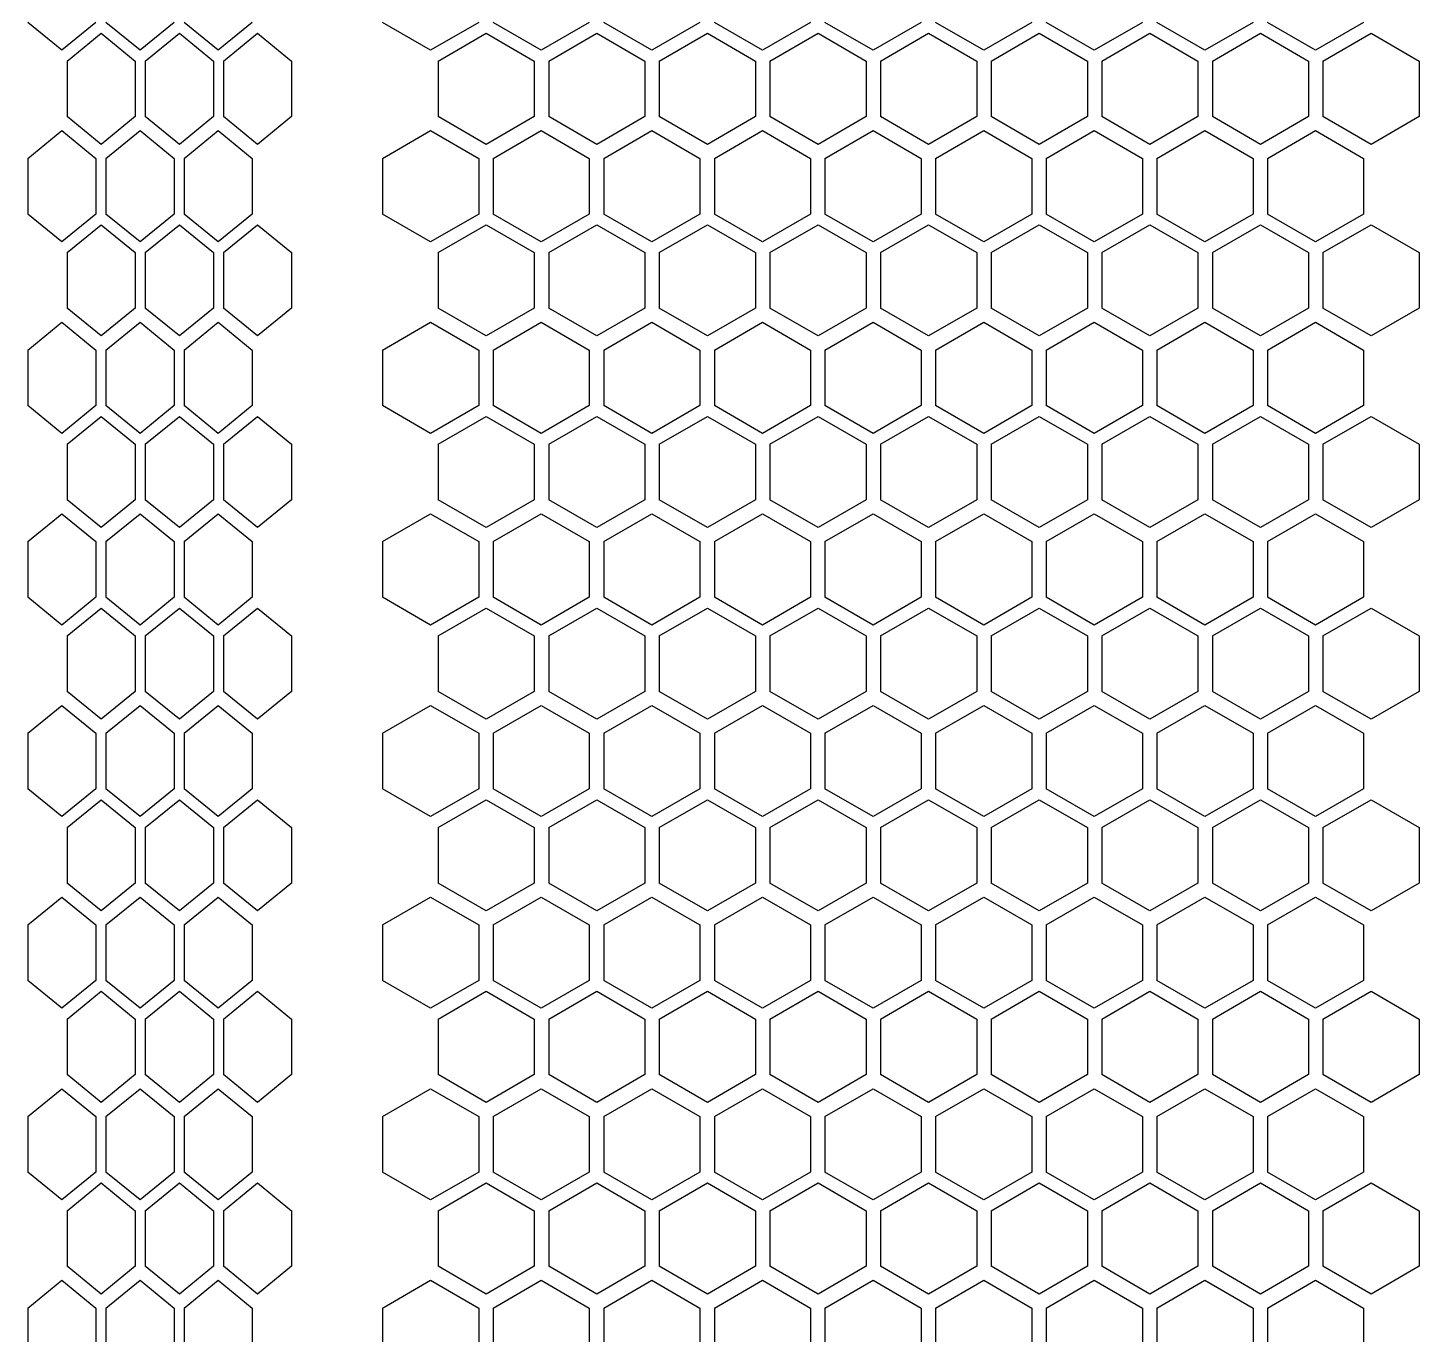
# Model space of a CAD drawing. Extents: x 61367 to 140945, y -1257 to 25588.
# Drawn here: x 71166.5 to 71282.2, y 15777.7 to 15886.3 of the extents above; entities that cross this region are included whole.
import ezdxf

# ---------------------------------------------------------------- set-up
doc = ezdxf.new("R2010")
doc.units = 0
doc.header["$MEASUREMENT"] = 0
doc.layers.get('0').update_dxf_attribs({"linetype": 'CONTINUOUS'})
doc.layers.add('4215-0412-2_0', color=7, linetype='CONTINUOUS')

# ---------------------------------------------------------------- blocks, each defined once
blk = doc.blocks.new('ERGRTHTHRT')
at = {"layer": '4215-0412-2_0', "color": 7, "linetype": 'Continuous'}
for p, q in [((-37349.91, -67809.18), (-37352.74, -67806.87)), ((-37347.08, -67806.87), (-37349.91, -67809.18)), ((-37349.47, -67810.08), (-37346.65, -67807.77)), ((-37346.65, -67807.77), (-37343.82, -67810.08)), ((-37343.41, -67809.18), (-37346.24, -67806.87)), ((-37340.58, -67806.87), (-37343.41, -67809.18)), ((-37342.97, -67810.08), (-37340.14, -67807.77)), ((-37340.14, -67807.77), (-37337.31, -67810.08)), ((-37336.9, -67809.18), (-37339.73, -67806.87)), ((-37334.07, -67806.87), (-37336.9, -67809.18)), ((-37336.46, -67810.08), (-37333.63, -67807.77)), ((-37333.63, -67807.77), (-37330.81, -67810.08)), ((-37319.24, -67809.18), (-37323.24, -67806.87)), ((-37315.24, -67806.87), (-37319.24, -67809.18)), ((-37318.62, -67810.08), (-37314.62, -67807.77)), ((-37314.62, -67807.77), (-37310.62, -67810.08)), ((-37310.04, -67809.18), (-37314.04, -67806.87)), ((-37306.04, -67806.87), (-37310.04, -67809.18)), ((-37309.42, -67810.08), (-37305.42, -67807.77)), ((-37305.42, -67807.77), (-37301.42, -67810.08)), ((-37300.84, -67809.18), (-37304.84, -67806.87)), ((-37296.84, -67806.87), (-37300.84, -67809.18)), ((-37300.22, -67810.08), (-37296.22, -67807.77)), ((-37296.22, -67807.77), (-37292.22, -67810.08)), ((-37291.64, -67809.18), (-37295.64, -67806.87)), ((-37287.64, -67806.87), (-37291.64, -67809.18)), ((-37291.02, -67810.08), (-37287.02, -67807.77)), ((-37287.02, -67807.77), (-37283.02, -67810.08)), ((-37282.44, -67809.18), (-37286.44, -67806.87)), ((-37278.44, -67806.87), (-37282.44, -67809.18)), ((-37281.82, -67810.08), (-37277.82, -67807.77)), ((-37277.82, -67807.77), (-37273.82, -67810.08)), ((-37273.24, -67809.18), (-37277.24, -67806.87)), ((-37269.24, -67806.87), (-37273.24, -67809.18)), ((-37272.62, -67810.08), (-37268.62, -67807.77)), ((-37268.62, -67807.77), (-37264.62, -67810.08)), ((-37264.04, -67809.18), (-37268.04, -67806.87)), ((-37260.04, -67806.87), (-37264.04, -67809.18)), ((-37263.42, -67810.08), (-37259.42, -67807.77)), ((-37259.42, -67807.77), (-37255.42, -67810.08)), ((-37254.84, -67809.18), (-37258.84, -67806.87)), ((-37250.84, -67806.87), (-37254.84, -67809.18)), ((-37254.22, -67810.08), (-37250.22, -67807.77)), ((-37250.22, -67807.77), (-37246.22, -67810.08)), ((-37245.64, -67809.18), (-37249.64, -67806.87)), ((-37241.64, -67806.87), (-37245.64, -67809.18)), ((-37245.02, -67810.08), (-37241.02, -67807.77)), ((-37241.02, -67807.77), (-37237.02, -67810.08)), ((-37349.47, -67810.08), (-37349.47, -67814.7)), ((-37343.82, -67810.08), (-37343.82, -67814.7)), ((-37342.97, -67810.08), (-37342.97, -67814.7)), ((-37337.31, -67810.08), (-37337.31, -67814.7)), ((-37336.46, -67810.08), (-37336.46, -67814.7)), ((-37330.81, -67810.08), (-37330.81, -67814.7)), ((-37318.62, -67810.08), (-37318.62, -67814.7)), ((-37310.62, -67810.08), (-37310.62, -67814.7)), ((-37309.42, -67810.08), (-37309.42, -67814.7)), ((-37301.42, -67810.08), (-37301.42, -67814.7)), ((-37300.22, -67810.08), (-37300.22, -67814.7)), ((-37292.22, -67810.08), (-37292.22, -67814.7)), ((-37291.02, -67810.08), (-37291.02, -67814.7)), ((-37283.02, -67810.08), (-37283.02, -67814.7)), ((-37281.82, -67810.08), (-37281.82, -67814.7)), ((-37273.82, -67810.08), (-37273.82, -67814.7)), ((-37272.62, -67810.08), (-37272.62, -67814.7)), ((-37264.62, -67810.08), (-37264.62, -67814.7)), ((-37263.42, -67810.08), (-37263.42, -67814.7)), ((-37255.42, -67810.08), (-37255.42, -67814.7)), ((-37254.22, -67810.08), (-37254.22, -67814.7)), ((-37246.22, -67810.08), (-37246.22, -67814.7)), ((-37245.02, -67810.08), (-37245.02, -67814.7)), ((-37237.02, -67810.08), (-37237.02, -67814.7)), ((-37346.65, -67817.01), (-37349.47, -67814.7)), ((-37343.82, -67814.7), (-37346.65, -67817.01)), ((-37340.14, -67817.01), (-37342.97, -67814.7)), ((-37337.31, -67814.7), (-37340.14, -67817.01)), ((-37333.63, -67817.01), (-37336.46, -67814.7)), ((-37330.81, -67814.7), (-37333.63, -67817.01)), ((-37314.62, -67817.01), (-37318.62, -67814.7)), ((-37310.62, -67814.7), (-37314.62, -67817.01)), ((-37305.42, -67817.01), (-37309.42, -67814.7)), ((-37301.42, -67814.7), (-37305.42, -67817.01)), ((-37296.22, -67817.01), (-37300.22, -67814.7)), ((-37292.22, -67814.7), (-37296.22, -67817.01)), ((-37287.02, -67817.01), (-37291.02, -67814.7)), ((-37283.02, -67814.7), (-37287.02, -67817.01)), ((-37277.82, -67817.01), (-37281.82, -67814.7)), ((-37273.82, -67814.7), (-37277.82, -67817.01)), ((-37268.62, -67817.01), (-37272.62, -67814.7)), ((-37264.62, -67814.7), (-37268.62, -67817.01)), ((-37259.42, -67817.01), (-37263.42, -67814.7)), ((-37255.42, -67814.7), (-37259.42, -67817.01)), ((-37250.22, -67817.01), (-37254.22, -67814.7)), ((-37246.22, -67814.7), (-37250.22, -67817.01)), ((-37241.02, -67817.01), (-37245.02, -67814.7)), ((-37237.02, -67814.7), (-37241.02, -67817.01)), ((-37352.74, -67818.18), (-37349.91, -67815.87)), ((-37349.91, -67815.87), (-37347.08, -67818.18)), ((-37346.24, -67818.18), (-37343.41, -67815.87)), ((-37343.41, -67815.87), (-37340.58, -67818.18)), ((-37339.73, -67818.18), (-37336.9, -67815.87)), ((-37336.9, -67815.87), (-37334.07, -67818.18)), ((-37323.24, -67818.18), (-37319.24, -67815.87)), ((-37319.24, -67815.87), (-37315.24, -67818.18)), ((-37314.04, -67818.18), (-37310.04, -67815.87)), ((-37310.04, -67815.87), (-37306.04, -67818.18)), ((-37304.84, -67818.18), (-37300.84, -67815.87)), ((-37300.84, -67815.87), (-37296.84, -67818.18)), ((-37295.64, -67818.18), (-37291.64, -67815.87)), ((-37291.64, -67815.87), (-37287.64, -67818.18)), ((-37286.44, -67818.18), (-37282.44, -67815.87)), ((-37282.44, -67815.87), (-37278.44, -67818.18)), ((-37277.24, -67818.18), (-37273.24, -67815.87)), ((-37273.24, -67815.87), (-37269.24, -67818.18)), ((-37268.04, -67818.18), (-37264.04, -67815.87)), ((-37264.04, -67815.87), (-37260.04, -67818.18)), ((-37258.84, -67818.18), (-37254.84, -67815.87)), ((-37254.84, -67815.87), (-37250.84, -67818.18)), ((-37249.64, -67818.18), (-37245.64, -67815.87)), ((-37245.64, -67815.87), (-37241.64, -67818.18)), ((-37352.74, -67818.18), (-37352.74, -67822.8)), ((-37347.08, -67818.18), (-37347.08, -67822.8)), ((-37346.24, -67818.18), (-37346.24, -67822.8)), ((-37340.58, -67818.18), (-37340.58, -67822.8)), ((-37339.73, -67818.18), (-37339.73, -67822.8)), ((-37334.07, -67818.18), (-37334.07, -67822.8)), ((-37323.24, -67818.18), (-37323.24, -67822.8)), ((-37315.24, -67818.18), (-37315.24, -67822.8)), ((-37314.04, -67818.18), (-37314.04, -67822.8)), ((-37306.04, -67818.18), (-37306.04, -67822.8)), ((-37304.84, -67818.18), (-37304.84, -67822.8)), ((-37296.84, -67818.18), (-37296.84, -67822.8)), ((-37295.64, -67818.18), (-37295.64, -67822.8)), ((-37287.64, -67818.18), (-37287.64, -67822.8)), ((-37286.44, -67818.18), (-37286.44, -67822.8)), ((-37278.44, -67818.18), (-37278.44, -67822.8)), ((-37277.24, -67818.18), (-37277.24, -67822.8)), ((-37269.24, -67818.18), (-37269.24, -67822.8)), ((-37268.04, -67818.18), (-37268.04, -67822.8)), ((-37260.04, -67818.18), (-37260.04, -67822.8)), ((-37258.84, -67818.18), (-37258.84, -67822.8)), ((-37250.84, -67818.18), (-37250.84, -67822.8)), ((-37249.64, -67818.18), (-37249.64, -67822.8)), ((-37241.64, -67818.18), (-37241.64, -67822.8)), ((-37349.91, -67825.11), (-37352.74, -67822.8)), ((-37347.08, -67822.8), (-37349.91, -67825.11)), ((-37343.41, -67825.11), (-37346.24, -67822.8)), ((-37340.58, -67822.8), (-37343.41, -67825.11)), ((-37336.9, -67825.11), (-37339.73, -67822.8)), ((-37334.07, -67822.8), (-37336.9, -67825.11)), ((-37319.24, -67825.11), (-37323.24, -67822.8)), ((-37315.24, -67822.8), (-37319.24, -67825.11)), ((-37310.04, -67825.11), (-37314.04, -67822.8)), ((-37306.04, -67822.8), (-37310.04, -67825.11)), ((-37300.84, -67825.11), (-37304.84, -67822.8)), ((-37296.84, -67822.8), (-37300.84, -67825.11)), ((-37291.64, -67825.11), (-37295.64, -67822.8)), ((-37287.64, -67822.8), (-37291.64, -67825.11)), ((-37282.44, -67825.11), (-37286.44, -67822.8)), ((-37278.44, -67822.8), (-37282.44, -67825.11)), ((-37273.24, -67825.11), (-37277.24, -67822.8)), ((-37269.24, -67822.8), (-37273.24, -67825.11)), ((-37264.04, -67825.11), (-37268.04, -67822.8)), ((-37260.04, -67822.8), (-37264.04, -67825.11)), ((-37254.84, -67825.11), (-37258.84, -67822.8)), ((-37250.84, -67822.8), (-37254.84, -67825.11)), ((-37245.64, -67825.11), (-37249.64, -67822.8)), ((-37241.64, -67822.8), (-37245.64, -67825.11)), ((-37349.47, -67826.01), (-37346.65, -67823.7)), ((-37346.65, -67823.7), (-37343.82, -67826.01)), ((-37342.97, -67826.01), (-37340.14, -67823.7)), ((-37340.14, -67823.7), (-37337.31, -67826.01)), ((-37336.46, -67826.01), (-37333.63, -67823.7)), ((-37333.63, -67823.7), (-37330.81, -67826.01)), ((-37318.62, -67826.01), (-37314.62, -67823.7)), ((-37314.62, -67823.7), (-37310.62, -67826.01)), ((-37309.42, -67826.01), (-37305.42, -67823.7)), ((-37305.42, -67823.7), (-37301.42, -67826.01)), ((-37300.22, -67826.01), (-37296.22, -67823.7)), ((-37296.22, -67823.7), (-37292.22, -67826.01)), ((-37291.02, -67826.01), (-37287.02, -67823.7)), ((-37287.02, -67823.7), (-37283.02, -67826.01)), ((-37281.82, -67826.01), (-37277.82, -67823.7)), ((-37277.82, -67823.7), (-37273.82, -67826.01)), ((-37272.62, -67826.01), (-37268.62, -67823.7)), ((-37268.62, -67823.7), (-37264.62, -67826.01)), ((-37263.42, -67826.01), (-37259.42, -67823.7)), ((-37259.42, -67823.7), (-37255.42, -67826.01)), ((-37254.22, -67826.01), (-37250.22, -67823.7)), ((-37250.22, -67823.7), (-37246.22, -67826.01)), ((-37245.02, -67826.01), (-37241.02, -67823.7)), ((-37241.02, -67823.7), (-37237.02, -67826.01)), ((-37349.47, -67826.01), (-37349.47, -67830.63)), ((-37343.82, -67826.01), (-37343.82, -67830.63)), ((-37342.97, -67826.01), (-37342.97, -67830.63)), ((-37337.31, -67826.01), (-37337.31, -67830.63)), ((-37336.46, -67826.01), (-37336.46, -67830.63)), ((-37330.81, -67826.01), (-37330.81, -67830.63)), ((-37318.62, -67826.01), (-37318.62, -67830.63)), ((-37310.62, -67826.01), (-37310.62, -67830.63)), ((-37309.42, -67826.01), (-37309.42, -67830.63)), ((-37301.42, -67826.01), (-37301.42, -67830.63)), ((-37300.22, -67826.01), (-37300.22, -67830.63)), ((-37292.22, -67826.01), (-37292.22, -67830.63)), ((-37291.02, -67826.01), (-37291.02, -67830.63)), ((-37283.02, -67826.01), (-37283.02, -67830.63)), ((-37281.82, -67826.01), (-37281.82, -67830.63)), ((-37273.82, -67826.01), (-37273.82, -67830.63)), ((-37272.62, -67826.01), (-37272.62, -67830.63)), ((-37264.62, -67826.01), (-37264.62, -67830.63)), ((-37263.42, -67826.01), (-37263.42, -67830.63)), ((-37255.42, -67826.01), (-37255.42, -67830.63)), ((-37254.22, -67826.01), (-37254.22, -67830.63)), ((-37246.22, -67826.01), (-37246.22, -67830.63)), ((-37245.02, -67826.01), (-37245.02, -67830.63)), ((-37237.02, -67826.01), (-37237.02, -67830.63)), ((-37346.65, -67832.94), (-37349.47, -67830.63)), ((-37343.82, -67830.63), (-37346.65, -67832.94)), ((-37340.14, -67832.94), (-37342.97, -67830.63)), ((-37337.31, -67830.63), (-37340.14, -67832.94)), ((-37333.63, -67832.94), (-37336.46, -67830.63)), ((-37330.81, -67830.63), (-37333.63, -67832.94)), ((-37314.62, -67832.94), (-37318.62, -67830.63)), ((-37310.62, -67830.63), (-37314.62, -67832.94)), ((-37305.42, -67832.94), (-37309.42, -67830.63)), ((-37301.42, -67830.63), (-37305.42, -67832.94)), ((-37296.22, -67832.94), (-37300.22, -67830.63)), ((-37292.22, -67830.63), (-37296.22, -67832.94)), ((-37287.02, -67832.94), (-37291.02, -67830.63)), ((-37283.02, -67830.63), (-37287.02, -67832.94)), ((-37277.82, -67832.94), (-37281.82, -67830.63)), ((-37273.82, -67830.63), (-37277.82, -67832.94)), ((-37268.62, -67832.94), (-37272.62, -67830.63)), ((-37264.62, -67830.63), (-37268.62, -67832.94)), ((-37259.42, -67832.94), (-37263.42, -67830.63)), ((-37255.42, -67830.63), (-37259.42, -67832.94)), ((-37250.22, -67832.94), (-37254.22, -67830.63)), ((-37246.22, -67830.63), (-37250.22, -67832.94)), ((-37241.02, -67832.94), (-37245.02, -67830.63)), ((-37237.02, -67830.63), (-37241.02, -67832.94)), ((-37352.74, -67834.11), (-37349.91, -67831.8)), ((-37349.91, -67831.8), (-37347.08, -67834.11)), ((-37346.24, -67834.11), (-37343.41, -67831.8)), ((-37343.41, -67831.8), (-37340.58, -67834.11)), ((-37339.73, -67834.11), (-37336.9, -67831.8)), ((-37336.9, -67831.8), (-37334.07, -67834.11)), ((-37323.24, -67834.11), (-37319.24, -67831.8)), ((-37319.24, -67831.8), (-37315.24, -67834.11)), ((-37314.04, -67834.11), (-37310.04, -67831.8)), ((-37310.04, -67831.8), (-37306.04, -67834.11)), ((-37304.84, -67834.11), (-37300.84, -67831.8)), ((-37300.84, -67831.8), (-37296.84, -67834.11)), ((-37295.64, -67834.11), (-37291.64, -67831.8)), ((-37291.64, -67831.8), (-37287.64, -67834.11)), ((-37286.44, -67834.11), (-37282.44, -67831.8)), ((-37282.44, -67831.8), (-37278.44, -67834.11)), ((-37277.24, -67834.11), (-37273.24, -67831.8)), ((-37273.24, -67831.8), (-37269.24, -67834.11)), ((-37268.04, -67834.11), (-37264.04, -67831.8)), ((-37264.04, -67831.8), (-37260.04, -67834.11)), ((-37258.84, -67834.11), (-37254.84, -67831.8)), ((-37254.84, -67831.8), (-37250.84, -67834.11)), ((-37249.64, -67834.11), (-37245.64, -67831.8)), ((-37245.64, -67831.8), (-37241.64, -67834.11)), ((-37352.74, -67834.11), (-37352.74, -67838.73)), ((-37347.08, -67834.11), (-37347.08, -67838.73)), ((-37346.24, -67834.11), (-37346.24, -67838.73)), ((-37340.58, -67834.11), (-37340.58, -67838.73)), ((-37339.73, -67834.11), (-37339.73, -67838.73)), ((-37334.07, -67834.11), (-37334.07, -67838.73)), ((-37323.24, -67834.11), (-37323.24, -67838.73)), ((-37315.24, -67834.11), (-37315.24, -67838.73)), ((-37314.04, -67834.11), (-37314.04, -67838.73)), ((-37306.04, -67834.11), (-37306.04, -67838.73)), ((-37304.84, -67834.11), (-37304.84, -67838.73)), ((-37296.84, -67834.11), (-37296.84, -67838.73)), ((-37295.64, -67834.11), (-37295.64, -67838.73)), ((-37287.64, -67834.11), (-37287.64, -67838.73)), ((-37286.44, -67834.11), (-37286.44, -67838.73)), ((-37278.44, -67834.11), (-37278.44, -67838.73)), ((-37277.24, -67834.11), (-37277.24, -67838.73)), ((-37269.24, -67834.11), (-37269.24, -67838.73)), ((-37268.04, -67834.11), (-37268.04, -67838.73)), ((-37260.04, -67834.11), (-37260.04, -67838.73)), ((-37258.84, -67834.11), (-37258.84, -67838.73)), ((-37250.84, -67834.11), (-37250.84, -67838.73)), ((-37249.64, -67834.11), (-37249.64, -67838.73)), ((-37241.64, -67834.11), (-37241.64, -67838.73)), ((-37349.91, -67841.04), (-37352.74, -67838.73)), ((-37347.08, -67838.73), (-37349.91, -67841.04)), ((-37343.41, -67841.04), (-37346.24, -67838.73)), ((-37340.58, -67838.73), (-37343.41, -67841.04)), ((-37336.9, -67841.04), (-37339.73, -67838.73)), ((-37334.07, -67838.73), (-37336.9, -67841.04)), ((-37319.24, -67841.04), (-37323.24, -67838.73)), ((-37315.24, -67838.73), (-37319.24, -67841.04)), ((-37310.04, -67841.04), (-37314.04, -67838.73)), ((-37306.04, -67838.73), (-37310.04, -67841.04)), ((-37300.84, -67841.04), (-37304.84, -67838.73)), ((-37296.84, -67838.73), (-37300.84, -67841.04)), ((-37291.64, -67841.04), (-37295.64, -67838.73)), ((-37287.64, -67838.73), (-37291.64, -67841.04)), ((-37282.44, -67841.04), (-37286.44, -67838.73)), ((-37278.44, -67838.73), (-37282.44, -67841.04)), ((-37273.24, -67841.04), (-37277.24, -67838.73)), ((-37269.24, -67838.73), (-37273.24, -67841.04)), ((-37264.04, -67841.04), (-37268.04, -67838.73)), ((-37260.04, -67838.73), (-37264.04, -67841.04)), ((-37254.84, -67841.04), (-37258.84, -67838.73)), ((-37250.84, -67838.73), (-37254.84, -67841.04)), ((-37245.64, -67841.04), (-37249.64, -67838.73)), ((-37241.64, -67838.73), (-37245.64, -67841.04)), ((-37349.47, -67841.94), (-37346.65, -67839.63)), ((-37346.65, -67839.63), (-37343.82, -67841.94)), ((-37342.97, -67841.94), (-37340.14, -67839.63)), ((-37340.14, -67839.63), (-37337.31, -67841.94)), ((-37336.46, -67841.94), (-37333.63, -67839.63)), ((-37333.63, -67839.63), (-37330.81, -67841.94)), ((-37318.62, -67841.94), (-37314.62, -67839.63)), ((-37314.62, -67839.63), (-37310.62, -67841.94)), ((-37309.42, -67841.94), (-37305.42, -67839.63)), ((-37305.42, -67839.63), (-37301.42, -67841.94)), ((-37300.22, -67841.94), (-37296.22, -67839.63)), ((-37296.22, -67839.63), (-37292.22, -67841.94)), ((-37291.02, -67841.94), (-37287.02, -67839.63)), ((-37287.02, -67839.63), (-37283.02, -67841.94)), ((-37281.82, -67841.94), (-37277.82, -67839.63)), ((-37277.82, -67839.63), (-37273.82, -67841.94)), ((-37272.62, -67841.94), (-37268.62, -67839.63)), ((-37268.62, -67839.63), (-37264.62, -67841.94)), ((-37263.42, -67841.94), (-37259.42, -67839.63)), ((-37259.42, -67839.63), (-37255.42, -67841.94)), ((-37254.22, -67841.94), (-37250.22, -67839.63)), ((-37250.22, -67839.63), (-37246.22, -67841.94)), ((-37245.02, -67841.94), (-37241.02, -67839.63)), ((-37241.02, -67839.63), (-37237.02, -67841.94)), ((-37349.47, -67841.94), (-37349.47, -67846.56)), ((-37343.82, -67841.94), (-37343.82, -67846.56)), ((-37342.97, -67841.94), (-37342.97, -67846.56)), ((-37337.31, -67841.94), (-37337.31, -67846.56)), ((-37336.46, -67841.94), (-37336.46, -67846.56)), ((-37330.81, -67841.94), (-37330.81, -67846.56)), ((-37318.62, -67841.94), (-37318.62, -67846.56)), ((-37310.62, -67841.94), (-37310.62, -67846.56)), ((-37309.42, -67841.94), (-37309.42, -67846.56)), ((-37301.42, -67841.94), (-37301.42, -67846.56)), ((-37300.22, -67841.94), (-37300.22, -67846.56)), ((-37292.22, -67841.94), (-37292.22, -67846.56)), ((-37291.02, -67841.94), (-37291.02, -67846.56)), ((-37283.02, -67841.94), (-37283.02, -67846.56)), ((-37281.82, -67841.94), (-37281.82, -67846.56)), ((-37273.82, -67841.94), (-37273.82, -67846.56)), ((-37272.62, -67841.94), (-37272.62, -67846.56)), ((-37264.62, -67841.94), (-37264.62, -67846.56)), ((-37263.42, -67841.94), (-37263.42, -67846.56)), ((-37255.42, -67841.94), (-37255.42, -67846.56)), ((-37254.22, -67841.94), (-37254.22, -67846.56)), ((-37246.22, -67841.94), (-37246.22, -67846.56)), ((-37245.02, -67841.94), (-37245.02, -67846.56)), ((-37237.02, -67841.94), (-37237.02, -67846.56)), ((-37346.65, -67848.87), (-37349.47, -67846.56)), ((-37343.82, -67846.56), (-37346.65, -67848.87)), ((-37340.14, -67848.87), (-37342.97, -67846.56)), ((-37337.31, -67846.56), (-37340.14, -67848.87)), ((-37333.63, -67848.87), (-37336.46, -67846.56)), ((-37330.81, -67846.56), (-37333.63, -67848.87)), ((-37314.62, -67848.87), (-37318.62, -67846.56)), ((-37310.62, -67846.56), (-37314.62, -67848.87)), ((-37305.42, -67848.87), (-37309.42, -67846.56)), ((-37301.42, -67846.56), (-37305.42, -67848.87)), ((-37296.22, -67848.87), (-37300.22, -67846.56)), ((-37292.22, -67846.56), (-37296.22, -67848.87)), ((-37287.02, -67848.87), (-37291.02, -67846.56)), ((-37283.02, -67846.56), (-37287.02, -67848.87)), ((-37277.82, -67848.87), (-37281.82, -67846.56)), ((-37273.82, -67846.56), (-37277.82, -67848.87)), ((-37268.62, -67848.87), (-37272.62, -67846.56)), ((-37264.62, -67846.56), (-37268.62, -67848.87)), ((-37259.42, -67848.87), (-37263.42, -67846.56)), ((-37255.42, -67846.56), (-37259.42, -67848.87)), ((-37250.22, -67848.87), (-37254.22, -67846.56)), ((-37246.22, -67846.56), (-37250.22, -67848.87)), ((-37241.02, -67848.87), (-37245.02, -67846.56)), ((-37237.02, -67846.56), (-37241.02, -67848.87)), ((-37352.74, -67850.04), (-37349.91, -67847.73)), ((-37349.91, -67847.73), (-37347.08, -67850.04)), ((-37346.24, -67850.04), (-37343.41, -67847.73)), ((-37343.41, -67847.73), (-37340.58, -67850.04)), ((-37339.73, -67850.04), (-37336.9, -67847.73)), ((-37336.9, -67847.73), (-37334.07, -67850.04)), ((-37323.24, -67850.04), (-37319.24, -67847.73)), ((-37319.24, -67847.73), (-37315.24, -67850.04)), ((-37314.04, -67850.04), (-37310.04, -67847.73)), ((-37310.04, -67847.73), (-37306.04, -67850.04)), ((-37304.84, -67850.04), (-37300.84, -67847.73)), ((-37300.84, -67847.73), (-37296.84, -67850.04)), ((-37295.64, -67850.04), (-37291.64, -67847.73)), ((-37291.64, -67847.73), (-37287.64, -67850.04)), ((-37286.44, -67850.04), (-37282.44, -67847.73)), ((-37282.44, -67847.73), (-37278.44, -67850.04)), ((-37277.24, -67850.04), (-37273.24, -67847.73)), ((-37273.24, -67847.73), (-37269.24, -67850.04)), ((-37268.04, -67850.04), (-37264.04, -67847.73)), ((-37264.04, -67847.73), (-37260.04, -67850.04)), ((-37258.84, -67850.04), (-37254.84, -67847.73)), ((-37254.84, -67847.73), (-37250.84, -67850.04)), ((-37249.64, -67850.04), (-37245.64, -67847.73)), ((-37245.64, -67847.73), (-37241.64, -67850.04)), ((-37352.74, -67850.04), (-37352.74, -67854.66)), ((-37347.08, -67850.04), (-37347.08, -67854.66)), ((-37346.24, -67850.04), (-37346.24, -67854.66)), ((-37340.58, -67850.04), (-37340.58, -67854.66)), ((-37339.73, -67850.04), (-37339.73, -67854.66)), ((-37334.07, -67850.04), (-37334.07, -67854.66)), ((-37323.24, -67850.04), (-37323.24, -67854.66)), ((-37315.24, -67850.04), (-37315.24, -67854.66)), ((-37314.04, -67850.04), (-37314.04, -67854.66)), ((-37306.04, -67850.04), (-37306.04, -67854.66)), ((-37304.84, -67850.04), (-37304.84, -67854.66)), ((-37296.84, -67850.04), (-37296.84, -67854.66)), ((-37295.64, -67850.04), (-37295.64, -67854.66)), ((-37287.64, -67850.04), (-37287.64, -67854.66)), ((-37286.44, -67850.04), (-37286.44, -67854.66)), ((-37278.44, -67850.04), (-37278.44, -67854.66)), ((-37277.24, -67850.04), (-37277.24, -67854.66)), ((-37269.24, -67850.04), (-37269.24, -67854.66)), ((-37268.04, -67850.04), (-37268.04, -67854.66)), ((-37260.04, -67850.04), (-37260.04, -67854.66)), ((-37258.84, -67850.04), (-37258.84, -67854.66)), ((-37250.84, -67850.04), (-37250.84, -67854.66)), ((-37249.64, -67850.04), (-37249.64, -67854.66)), ((-37241.64, -67850.04), (-37241.64, -67854.66)), ((-37349.91, -67856.97), (-37352.74, -67854.66)), ((-37347.08, -67854.66), (-37349.91, -67856.97)), ((-37343.41, -67856.97), (-37346.24, -67854.66)), ((-37340.58, -67854.66), (-37343.41, -67856.97)), ((-37336.9, -67856.97), (-37339.73, -67854.66)), ((-37334.07, -67854.66), (-37336.9, -67856.97)), ((-37319.24, -67856.97), (-37323.24, -67854.66)), ((-37315.24, -67854.66), (-37319.24, -67856.97)), ((-37310.04, -67856.97), (-37314.04, -67854.66)), ((-37306.04, -67854.66), (-37310.04, -67856.97)), ((-37300.84, -67856.97), (-37304.84, -67854.66)), ((-37296.84, -67854.66), (-37300.84, -67856.97)), ((-37291.64, -67856.97), (-37295.64, -67854.66)), ((-37287.64, -67854.66), (-37291.64, -67856.97)), ((-37282.44, -67856.97), (-37286.44, -67854.66)), ((-37278.44, -67854.66), (-37282.44, -67856.97)), ((-37273.24, -67856.97), (-37277.24, -67854.66)), ((-37269.24, -67854.66), (-37273.24, -67856.97)), ((-37264.04, -67856.97), (-37268.04, -67854.66)), ((-37260.04, -67854.66), (-37264.04, -67856.97)), ((-37254.84, -67856.97), (-37258.84, -67854.66)), ((-37250.84, -67854.66), (-37254.84, -67856.97)), ((-37245.64, -67856.97), (-37249.64, -67854.66)), ((-37241.64, -67854.66), (-37245.64, -67856.97)), ((-37349.47, -67857.87), (-37346.65, -67855.56)), ((-37346.65, -67855.56), (-37343.82, -67857.87)), ((-37342.97, -67857.87), (-37340.14, -67855.56)), ((-37340.14, -67855.56), (-37337.31, -67857.87)), ((-37336.46, -67857.87), (-37333.63, -67855.56)), ((-37333.63, -67855.56), (-37330.81, -67857.87)), ((-37318.62, -67857.87), (-37314.62, -67855.56)), ((-37314.62, -67855.56), (-37310.62, -67857.87)), ((-37309.42, -67857.87), (-37305.42, -67855.56)), ((-37305.42, -67855.56), (-37301.42, -67857.87)), ((-37300.22, -67857.87), (-37296.22, -67855.56)), ((-37296.22, -67855.56), (-37292.22, -67857.87)), ((-37291.02, -67857.87), (-37287.02, -67855.56)), ((-37287.02, -67855.56), (-37283.02, -67857.87)), ((-37281.82, -67857.87), (-37277.82, -67855.56)), ((-37277.82, -67855.56), (-37273.82, -67857.87)), ((-37272.62, -67857.87), (-37268.62, -67855.56)), ((-37268.62, -67855.56), (-37264.62, -67857.87)), ((-37263.42, -67857.87), (-37259.42, -67855.56)), ((-37259.42, -67855.56), (-37255.42, -67857.87)), ((-37254.22, -67857.87), (-37250.22, -67855.56)), ((-37250.22, -67855.56), (-37246.22, -67857.87)), ((-37245.02, -67857.87), (-37241.02, -67855.56)), ((-37241.02, -67855.56), (-37237.02, -67857.87)), ((-37349.47, -67857.87), (-37349.47, -67862.49)), ((-37343.82, -67857.87), (-37343.82, -67862.49)), ((-37342.97, -67857.87), (-37342.97, -67862.49)), ((-37337.31, -67857.87), (-37337.31, -67862.49)), ((-37336.46, -67857.87), (-37336.46, -67862.49)), ((-37330.81, -67857.87), (-37330.81, -67862.49)), ((-37318.62, -67857.87), (-37318.62, -67862.49)), ((-37310.62, -67857.87), (-37310.62, -67862.49)), ((-37309.42, -67857.87), (-37309.42, -67862.49)), ((-37301.42, -67857.87), (-37301.42, -67862.49)), ((-37300.22, -67857.87), (-37300.22, -67862.49)), ((-37292.22, -67857.87), (-37292.22, -67862.49)), ((-37291.02, -67857.87), (-37291.02, -67862.49)), ((-37283.02, -67857.87), (-37283.02, -67862.49)), ((-37281.82, -67857.87), (-37281.82, -67862.49)), ((-37273.82, -67857.87), (-37273.82, -67862.49)), ((-37272.62, -67857.87), (-37272.62, -67862.49)), ((-37264.62, -67857.87), (-37264.62, -67862.49)), ((-37263.42, -67857.87), (-37263.42, -67862.49)), ((-37255.42, -67857.87), (-37255.42, -67862.49)), ((-37254.22, -67857.87), (-37254.22, -67862.49)), ((-37246.22, -67857.87), (-37246.22, -67862.49)), ((-37245.02, -67857.87), (-37245.02, -67862.49)), ((-37237.02, -67857.87), (-37237.02, -67862.49)), ((-37346.65, -67864.8), (-37349.47, -67862.49)), ((-37343.82, -67862.49), (-37346.65, -67864.8)), ((-37340.14, -67864.8), (-37342.97, -67862.49)), ((-37337.31, -67862.49), (-37340.14, -67864.8)), ((-37333.63, -67864.8), (-37336.46, -67862.49)), ((-37330.81, -67862.49), (-37333.63, -67864.8)), ((-37314.62, -67864.8), (-37318.62, -67862.49)), ((-37310.62, -67862.49), (-37314.62, -67864.8)), ((-37305.42, -67864.8), (-37309.42, -67862.49)), ((-37301.42, -67862.49), (-37305.42, -67864.8)), ((-37296.22, -67864.8), (-37300.22, -67862.49)), ((-37292.22, -67862.49), (-37296.22, -67864.8)), ((-37287.02, -67864.8), (-37291.02, -67862.49)), ((-37283.02, -67862.49), (-37287.02, -67864.8)), ((-37277.82, -67864.8), (-37281.82, -67862.49)), ((-37273.82, -67862.49), (-37277.82, -67864.8)), ((-37268.62, -67864.8), (-37272.62, -67862.49)), ((-37264.62, -67862.49), (-37268.62, -67864.8)), ((-37259.42, -67864.8), (-37263.42, -67862.49)), ((-37255.42, -67862.49), (-37259.42, -67864.8)), ((-37250.22, -67864.8), (-37254.22, -67862.49)), ((-37246.22, -67862.49), (-37250.22, -67864.8)), ((-37241.02, -67864.8), (-37245.02, -67862.49)), ((-37237.02, -67862.49), (-37241.02, -67864.8)), ((-37352.74, -67865.97), (-37349.91, -67863.66)), ((-37349.91, -67863.66), (-37347.08, -67865.97)), ((-37346.24, -67865.97), (-37343.41, -67863.66)), ((-37343.41, -67863.66), (-37340.58, -67865.97)), ((-37339.73, -67865.97), (-37336.9, -67863.66)), ((-37336.9, -67863.66), (-37334.07, -67865.97)), ((-37323.24, -67865.97), (-37319.24, -67863.66)), ((-37319.24, -67863.66), (-37315.24, -67865.97)), ((-37314.04, -67865.97), (-37310.04, -67863.66)), ((-37310.04, -67863.66), (-37306.04, -67865.97)), ((-37304.84, -67865.97), (-37300.84, -67863.66)), ((-37300.84, -67863.66), (-37296.84, -67865.97)), ((-37295.64, -67865.97), (-37291.64, -67863.66)), ((-37291.64, -67863.66), (-37287.64, -67865.97)), ((-37286.44, -67865.97), (-37282.44, -67863.66)), ((-37282.44, -67863.66), (-37278.44, -67865.97)), ((-37277.24, -67865.97), (-37273.24, -67863.66)), ((-37273.24, -67863.66), (-37269.24, -67865.97)), ((-37268.04, -67865.97), (-37264.04, -67863.66)), ((-37264.04, -67863.66), (-37260.04, -67865.97)), ((-37258.84, -67865.97), (-37254.84, -67863.66)), ((-37254.84, -67863.66), (-37250.84, -67865.97)), ((-37249.64, -67865.97), (-37245.64, -67863.66)), ((-37245.64, -67863.66), (-37241.64, -67865.97)), ((-37352.74, -67865.97), (-37352.74, -67870.59)), ((-37347.08, -67865.97), (-37347.08, -67870.59)), ((-37346.24, -67865.97), (-37346.24, -67870.59)), ((-37340.58, -67865.97), (-37340.58, -67870.59)), ((-37339.73, -67865.97), (-37339.73, -67870.59)), ((-37334.07, -67865.97), (-37334.07, -67870.59)), ((-37323.24, -67865.97), (-37323.24, -67870.59)), ((-37315.24, -67865.97), (-37315.24, -67870.59)), ((-37314.04, -67865.97), (-37314.04, -67870.59)), ((-37306.04, -67865.97), (-37306.04, -67870.59)), ((-37304.84, -67865.97), (-37304.84, -67870.59)), ((-37296.84, -67865.97), (-37296.84, -67870.59)), ((-37295.64, -67865.97), (-37295.64, -67870.59)), ((-37287.64, -67865.97), (-37287.64, -67870.59)), ((-37286.44, -67865.97), (-37286.44, -67870.59)), ((-37278.44, -67865.97), (-37278.44, -67870.59)), ((-37277.24, -67865.97), (-37277.24, -67870.59)), ((-37269.24, -67865.97), (-37269.24, -67870.59)), ((-37268.04, -67865.97), (-37268.04, -67870.59)), ((-37260.04, -67865.97), (-37260.04, -67870.59)), ((-37258.84, -67865.97), (-37258.84, -67870.59)), ((-37250.84, -67865.97), (-37250.84, -67870.59)), ((-37249.64, -67865.97), (-37249.64, -67870.59)), ((-37241.64, -67865.97), (-37241.64, -67870.59)), ((-37349.91, -67872.9), (-37352.74, -67870.59)), ((-37347.08, -67870.59), (-37349.91, -67872.9)), ((-37343.41, -67872.9), (-37346.24, -67870.59)), ((-37340.58, -67870.59), (-37343.41, -67872.9)), ((-37336.9, -67872.9), (-37339.73, -67870.59)), ((-37334.07, -67870.59), (-37336.9, -67872.9)), ((-37319.24, -67872.9), (-37323.24, -67870.59)), ((-37315.24, -67870.59), (-37319.24, -67872.9)), ((-37310.04, -67872.9), (-37314.04, -67870.59)), ((-37306.04, -67870.59), (-37310.04, -67872.9)), ((-37300.84, -67872.9), (-37304.84, -67870.59)), ((-37296.84, -67870.59), (-37300.84, -67872.9)), ((-37291.64, -67872.9), (-37295.64, -67870.59)), ((-37287.64, -67870.59), (-37291.64, -67872.9)), ((-37282.44, -67872.9), (-37286.44, -67870.59)), ((-37278.44, -67870.59), (-37282.44, -67872.9)), ((-37273.24, -67872.9), (-37277.24, -67870.59)), ((-37269.24, -67870.59), (-37273.24, -67872.9)), ((-37264.04, -67872.9), (-37268.04, -67870.59)), ((-37260.04, -67870.59), (-37264.04, -67872.9)), ((-37254.84, -67872.9), (-37258.84, -67870.59)), ((-37250.84, -67870.59), (-37254.84, -67872.9)), ((-37245.64, -67872.9), (-37249.64, -67870.59)), ((-37241.64, -67870.59), (-37245.64, -67872.9)), ((-37349.47, -67873.8), (-37346.65, -67871.49)), ((-37346.65, -67871.49), (-37343.82, -67873.8)), ((-37342.97, -67873.8), (-37340.14, -67871.49)), ((-37340.14, -67871.49), (-37337.31, -67873.8)), ((-37336.46, -67873.8), (-37333.63, -67871.49)), ((-37333.63, -67871.49), (-37330.81, -67873.8)), ((-37318.62, -67873.8), (-37314.62, -67871.49)), ((-37314.62, -67871.49), (-37310.62, -67873.8)), ((-37309.42, -67873.8), (-37305.42, -67871.49)), ((-37305.42, -67871.49), (-37301.42, -67873.8)), ((-37300.22, -67873.8), (-37296.22, -67871.49)), ((-37296.22, -67871.49), (-37292.22, -67873.8)), ((-37291.02, -67873.8), (-37287.02, -67871.49)), ((-37287.02, -67871.49), (-37283.02, -67873.8)), ((-37281.82, -67873.8), (-37277.82, -67871.49)), ((-37277.82, -67871.49), (-37273.82, -67873.8)), ((-37272.62, -67873.8), (-37268.62, -67871.49)), ((-37268.62, -67871.49), (-37264.62, -67873.8)), ((-37263.42, -67873.8), (-37259.42, -67871.49)), ((-37259.42, -67871.49), (-37255.42, -67873.8)), ((-37254.22, -67873.8), (-37250.22, -67871.49)), ((-37250.22, -67871.49), (-37246.22, -67873.8)), ((-37245.02, -67873.8), (-37241.02, -67871.49)), ((-37241.02, -67871.49), (-37237.02, -67873.8)), ((-37349.47, -67873.8), (-37349.47, -67878.42)), ((-37343.82, -67873.8), (-37343.82, -67878.42)), ((-37342.97, -67873.8), (-37342.97, -67878.42)), ((-37337.31, -67873.8), (-37337.31, -67878.42)), ((-37336.46, -67873.8), (-37336.46, -67878.42)), ((-37330.81, -67873.8), (-37330.81, -67878.42)), ((-37318.62, -67873.8), (-37318.62, -67878.42)), ((-37310.62, -67873.8), (-37310.62, -67878.42)), ((-37309.42, -67873.8), (-37309.42, -67878.42)), ((-37301.42, -67873.8), (-37301.42, -67878.42)), ((-37300.22, -67873.8), (-37300.22, -67878.42)), ((-37292.22, -67873.8), (-37292.22, -67878.42)), ((-37291.02, -67873.8), (-37291.02, -67878.42)), ((-37283.02, -67873.8), (-37283.02, -67878.42)), ((-37281.82, -67873.8), (-37281.82, -67878.42)), ((-37273.82, -67873.8), (-37273.82, -67878.42)), ((-37272.62, -67873.8), (-37272.62, -67878.42)), ((-37264.62, -67873.8), (-37264.62, -67878.42)), ((-37263.42, -67873.8), (-37263.42, -67878.42)), ((-37255.42, -67873.8), (-37255.42, -67878.42)), ((-37254.22, -67873.8), (-37254.22, -67878.42)), ((-37246.22, -67873.8), (-37246.22, -67878.42)), ((-37245.02, -67873.8), (-37245.02, -67878.42)), ((-37237.02, -67873.8), (-37237.02, -67878.42)), ((-37346.65, -67880.73), (-37349.47, -67878.42)), ((-37343.82, -67878.42), (-37346.65, -67880.73)), ((-37340.14, -67880.73), (-37342.97, -67878.42)), ((-37337.31, -67878.42), (-37340.14, -67880.73)), ((-37333.63, -67880.73), (-37336.46, -67878.42)), ((-37330.81, -67878.42), (-37333.63, -67880.73)), ((-37314.62, -67880.73), (-37318.62, -67878.42)), ((-37310.62, -67878.42), (-37314.62, -67880.73)), ((-37305.42, -67880.73), (-37309.42, -67878.42)), ((-37301.42, -67878.42), (-37305.42, -67880.73)), ((-37296.22, -67880.73), (-37300.22, -67878.42)), ((-37292.22, -67878.42), (-37296.22, -67880.73)), ((-37287.02, -67880.73), (-37291.02, -67878.42)), ((-37283.02, -67878.42), (-37287.02, -67880.73)), ((-37277.82, -67880.73), (-37281.82, -67878.42)), ((-37273.82, -67878.42), (-37277.82, -67880.73)), ((-37268.62, -67880.73), (-37272.62, -67878.42)), ((-37264.62, -67878.42), (-37268.62, -67880.73)), ((-37259.42, -67880.73), (-37263.42, -67878.42)), ((-37255.42, -67878.42), (-37259.42, -67880.73)), ((-37250.22, -67880.73), (-37254.22, -67878.42)), ((-37246.22, -67878.42), (-37250.22, -67880.73)), ((-37241.02, -67880.73), (-37245.02, -67878.42)), ((-37237.02, -67878.42), (-37241.02, -67880.73)), ((-37352.74, -67881.9), (-37349.91, -67879.59)), ((-37349.91, -67879.59), (-37347.08, -67881.9)), ((-37346.24, -67881.9), (-37343.41, -67879.59)), ((-37343.41, -67879.59), (-37340.58, -67881.9)), ((-37339.73, -67881.9), (-37336.9, -67879.59)), ((-37336.9, -67879.59), (-37334.07, -67881.9)), ((-37323.24, -67881.9), (-37319.24, -67879.59)), ((-37319.24, -67879.59), (-37315.24, -67881.9)), ((-37314.04, -67881.9), (-37310.04, -67879.59)), ((-37310.04, -67879.59), (-37306.04, -67881.9)), ((-37304.84, -67881.9), (-37300.84, -67879.59)), ((-37300.84, -67879.59), (-37296.84, -67881.9)), ((-37295.64, -67881.9), (-37291.64, -67879.59)), ((-37291.64, -67879.59), (-37287.64, -67881.9)), ((-37286.44, -67881.9), (-37282.44, -67879.59)), ((-37282.44, -67879.59), (-37278.44, -67881.9)), ((-37277.24, -67881.9), (-37273.24, -67879.59)), ((-37273.24, -67879.59), (-37269.24, -67881.9)), ((-37268.04, -67881.9), (-37264.04, -67879.59)), ((-37264.04, -67879.59), (-37260.04, -67881.9)), ((-37258.84, -67881.9), (-37254.84, -67879.59)), ((-37254.84, -67879.59), (-37250.84, -67881.9)), ((-37249.64, -67881.9), (-37245.64, -67879.59)), ((-37245.64, -67879.59), (-37241.64, -67881.9)), ((-37352.74, -67881.9), (-37352.74, -67886.52)), ((-37347.08, -67881.9), (-37347.08, -67886.52)), ((-37346.24, -67881.9), (-37346.24, -67886.52)), ((-37340.58, -67881.9), (-37340.58, -67886.52)), ((-37339.73, -67881.9), (-37339.73, -67886.52)), ((-37334.07, -67881.9), (-37334.07, -67886.52)), ((-37323.24, -67881.9), (-37323.24, -67886.52)), ((-37315.24, -67881.9), (-37315.24, -67886.52)), ((-37314.04, -67881.9), (-37314.04, -67886.52)), ((-37306.04, -67881.9), (-37306.04, -67886.52)), ((-37304.84, -67881.9), (-37304.84, -67886.52)), ((-37296.84, -67881.9), (-37296.84, -67886.52)), ((-37295.64, -67881.9), (-37295.64, -67886.52)), ((-37287.64, -67881.9), (-37287.64, -67886.52)), ((-37286.44, -67881.9), (-37286.44, -67886.52)), ((-37278.44, -67881.9), (-37278.44, -67886.52)), ((-37277.24, -67881.9), (-37277.24, -67886.52)), ((-37269.24, -67881.9), (-37269.24, -67886.52)), ((-37268.04, -67881.9), (-37268.04, -67886.52)), ((-37260.04, -67881.9), (-37260.04, -67886.52)), ((-37258.84, -67881.9), (-37258.84, -67886.52)), ((-37250.84, -67881.9), (-37250.84, -67886.52)), ((-37249.64, -67881.9), (-37249.64, -67886.52)), ((-37241.64, -67881.9), (-37241.64, -67886.52)), ((-37349.91, -67888.83), (-37352.74, -67886.52)), ((-37347.08, -67886.52), (-37349.91, -67888.83)), ((-37349.47, -67889.73), (-37346.65, -67887.42)), ((-37346.65, -67887.42), (-37343.82, -67889.73)), ((-37343.41, -67888.83), (-37346.24, -67886.52)), ((-37340.58, -67886.52), (-37343.41, -67888.83)), ((-37342.97, -67889.73), (-37340.14, -67887.42)), ((-37340.14, -67887.42), (-37337.31, -67889.73)), ((-37336.9, -67888.83), (-37339.73, -67886.52)), ((-37334.07, -67886.52), (-37336.9, -67888.83)), ((-37336.46, -67889.73), (-37333.63, -67887.42)), ((-37333.63, -67887.42), (-37330.81, -67889.73)), ((-37319.24, -67888.83), (-37323.24, -67886.52)), ((-37315.24, -67886.52), (-37319.24, -67888.83)), ((-37318.62, -67889.73), (-37314.62, -67887.42)), ((-37314.62, -67887.42), (-37310.62, -67889.73)), ((-37310.04, -67888.83), (-37314.04, -67886.52)), ((-37306.04, -67886.52), (-37310.04, -67888.83)), ((-37309.42, -67889.73), (-37305.42, -67887.42)), ((-37305.42, -67887.42), (-37301.42, -67889.73)), ((-37300.84, -67888.83), (-37304.84, -67886.52)), ((-37296.84, -67886.52), (-37300.84, -67888.83)), ((-37300.22, -67889.73), (-37296.22, -67887.42)), ((-37296.22, -67887.42), (-37292.22, -67889.73)), ((-37291.64, -67888.83), (-37295.64, -67886.52)), ((-37287.64, -67886.52), (-37291.64, -67888.83)), ((-37291.02, -67889.73), (-37287.02, -67887.42)), ((-37287.02, -67887.42), (-37283.02, -67889.73)), ((-37282.44, -67888.83), (-37286.44, -67886.52)), ((-37278.44, -67886.52), (-37282.44, -67888.83)), ((-37281.82, -67889.73), (-37277.82, -67887.42)), ((-37277.82, -67887.42), (-37273.82, -67889.73)), ((-37273.24, -67888.83), (-37277.24, -67886.52)), ((-37269.24, -67886.52), (-37273.24, -67888.83)), ((-37272.62, -67889.73), (-37268.62, -67887.42)), ((-37268.62, -67887.42), (-37264.62, -67889.73)), ((-37264.04, -67888.83), (-37268.04, -67886.52)), ((-37260.04, -67886.52), (-37264.04, -67888.83)), ((-37263.42, -67889.73), (-37259.42, -67887.42)), ((-37259.42, -67887.42), (-37255.42, -67889.73)), ((-37254.84, -67888.83), (-37258.84, -67886.52)), ((-37250.84, -67886.52), (-37254.84, -67888.83)), ((-37254.22, -67889.73), (-37250.22, -67887.42)), ((-37250.22, -67887.42), (-37246.22, -67889.73)), ((-37245.64, -67888.83), (-37249.64, -67886.52)), ((-37241.64, -67886.52), (-37245.64, -67888.83)), ((-37245.02, -67889.73), (-37241.02, -67887.42)), ((-37241.02, -67887.42), (-37237.02, -67889.73)), ((-37349.47, -67889.73), (-37349.47, -67894.35)), ((-37343.82, -67889.73), (-37343.82, -67894.35)), ((-37342.97, -67889.73), (-37342.97, -67894.35)), ((-37337.31, -67889.73), (-37337.31, -67894.35)), ((-37336.46, -67889.73), (-37336.46, -67894.35)), ((-37330.81, -67889.73), (-37330.81, -67894.35)), ((-37318.62, -67889.73), (-37318.62, -67894.35)), ((-37310.62, -67889.73), (-37310.62, -67894.35)), ((-37309.42, -67889.73), (-37309.42, -67894.35)), ((-37301.42, -67889.73), (-37301.42, -67894.35)), ((-37300.22, -67889.73), (-37300.22, -67894.35)), ((-37292.22, -67889.73), (-37292.22, -67894.35)), ((-37291.02, -67889.73), (-37291.02, -67894.35)), ((-37283.02, -67889.73), (-37283.02, -67894.35)), ((-37281.82, -67889.73), (-37281.82, -67894.35)), ((-37273.82, -67889.73), (-37273.82, -67894.35)), ((-37272.62, -67889.73), (-37272.62, -67894.35)), ((-37264.62, -67889.73), (-37264.62, -67894.35)), ((-37263.42, -67889.73), (-37263.42, -67894.35)), ((-37255.42, -67889.73), (-37255.42, -67894.35)), ((-37254.22, -67889.73), (-37254.22, -67894.35)), ((-37246.22, -67889.73), (-37246.22, -67894.35)), ((-37245.02, -67889.73), (-37245.02, -67894.35)), ((-37237.02, -67889.73), (-37237.02, -67894.35)), ((-37346.65, -67896.66), (-37349.47, -67894.35)), ((-37343.82, -67894.35), (-37346.65, -67896.66)), ((-37340.14, -67896.66), (-37342.97, -67894.35)), ((-37337.31, -67894.35), (-37340.14, -67896.66)), ((-37333.63, -67896.66), (-37336.46, -67894.35)), ((-37330.81, -67894.35), (-37333.63, -67896.66)), ((-37314.62, -67896.66), (-37318.62, -67894.35)), ((-37310.62, -67894.35), (-37314.62, -67896.66)), ((-37305.42, -67896.66), (-37309.42, -67894.35)), ((-37301.42, -67894.35), (-37305.42, -67896.66)), ((-37296.22, -67896.66), (-37300.22, -67894.35)), ((-37292.22, -67894.35), (-37296.22, -67896.66)), ((-37287.02, -67896.66), (-37291.02, -67894.35)), ((-37283.02, -67894.35), (-37287.02, -67896.66)), ((-37277.82, -67896.66), (-37281.82, -67894.35)), ((-37273.82, -67894.35), (-37277.82, -67896.66)), ((-37268.62, -67896.66), (-37272.62, -67894.35)), ((-37264.62, -67894.35), (-37268.62, -67896.66)), ((-37259.42, -67896.66), (-37263.42, -67894.35)), ((-37255.42, -67894.35), (-37259.42, -67896.66)), ((-37250.22, -67896.66), (-37254.22, -67894.35)), ((-37246.22, -67894.35), (-37250.22, -67896.66)), ((-37241.02, -67896.66), (-37245.02, -67894.35)), ((-37237.02, -67894.35), (-37241.02, -67896.66)), ((-37352.74, -67897.83), (-37349.91, -67895.52)), ((-37349.91, -67895.52), (-37347.08, -67897.83)), ((-37346.24, -67897.83), (-37343.41, -67895.52)), ((-37343.41, -67895.52), (-37340.58, -67897.83)), ((-37339.73, -67897.83), (-37336.9, -67895.52)), ((-37336.9, -67895.52), (-37334.07, -67897.83)), ((-37323.24, -67897.83), (-37319.24, -67895.52)), ((-37319.24, -67895.52), (-37315.24, -67897.83)), ((-37314.04, -67897.83), (-37310.04, -67895.52)), ((-37310.04, -67895.52), (-37306.04, -67897.83)), ((-37304.84, -67897.83), (-37300.84, -67895.52)), ((-37300.84, -67895.52), (-37296.84, -67897.83)), ((-37295.64, -67897.83), (-37291.64, -67895.52)), ((-37291.64, -67895.52), (-37287.64, -67897.83)), ((-37286.44, -67897.83), (-37282.44, -67895.52)), ((-37282.44, -67895.52), (-37278.44, -67897.83)), ((-37277.24, -67897.83), (-37273.24, -67895.52)), ((-37273.24, -67895.52), (-37269.24, -67897.83)), ((-37268.04, -67897.83), (-37264.04, -67895.52)), ((-37264.04, -67895.52), (-37260.04, -67897.83)), ((-37258.84, -67897.83), (-37254.84, -67895.52)), ((-37254.84, -67895.52), (-37250.84, -67897.83)), ((-37249.64, -67897.83), (-37245.64, -67895.52)), ((-37245.64, -67895.52), (-37241.64, -67897.83)), ((-37352.74, -67897.83), (-37352.74, -67902.45)), ((-37347.08, -67897.83), (-37347.08, -67902.45)), ((-37346.24, -67897.83), (-37346.24, -67902.45)), ((-37340.58, -67897.83), (-37340.58, -67902.45)), ((-37339.73, -67897.83), (-37339.73, -67902.45)), ((-37334.07, -67897.83), (-37334.07, -67902.45)), ((-37323.24, -67897.83), (-37323.24, -67902.45)), ((-37315.24, -67897.83), (-37315.24, -67902.45)), ((-37314.04, -67897.83), (-37314.04, -67902.45)), ((-37306.04, -67897.83), (-37306.04, -67902.45)), ((-37304.84, -67897.83), (-37304.84, -67902.45)), ((-37296.84, -67897.83), (-37296.84, -67902.45)), ((-37295.64, -67897.83), (-37295.64, -67902.45)), ((-37287.64, -67897.83), (-37287.64, -67902.45)), ((-37286.44, -67897.83), (-37286.44, -67902.45)), ((-37278.44, -67897.83), (-37278.44, -67902.45)), ((-37277.24, -67897.83), (-37277.24, -67902.45)), ((-37269.24, -67897.83), (-37269.24, -67902.45)), ((-37268.04, -67897.83), (-37268.04, -67902.45)), ((-37260.04, -67897.83), (-37260.04, -67902.45)), ((-37258.84, -67897.83), (-37258.84, -67902.45)), ((-37250.84, -67897.83), (-37250.84, -67902.45)), ((-37249.64, -67897.83), (-37249.64, -67902.45)), ((-37241.64, -67897.83), (-37241.64, -67902.45)), ((-37349.91, -67904.76), (-37352.74, -67902.45)), ((-37347.08, -67902.45), (-37349.91, -67904.76)), ((-37343.41, -67904.76), (-37346.24, -67902.45)), ((-37340.58, -67902.45), (-37343.41, -67904.76)), ((-37336.9, -67904.76), (-37339.73, -67902.45)), ((-37334.07, -67902.45), (-37336.9, -67904.76)), ((-37319.24, -67904.76), (-37323.24, -67902.45)), ((-37315.24, -67902.45), (-37319.24, -67904.76)), ((-37310.04, -67904.76), (-37314.04, -67902.45)), ((-37306.04, -67902.45), (-37310.04, -67904.76)), ((-37300.84, -67904.76), (-37304.84, -67902.45)), ((-37296.84, -67902.45), (-37300.84, -67904.76)), ((-37291.64, -67904.76), (-37295.64, -67902.45)), ((-37287.64, -67902.45), (-37291.64, -67904.76)), ((-37282.44, -67904.76), (-37286.44, -67902.45)), ((-37278.44, -67902.45), (-37282.44, -67904.76)), ((-37273.24, -67904.76), (-37277.24, -67902.45)), ((-37269.24, -67902.45), (-37273.24, -67904.76)), ((-37264.04, -67904.76), (-37268.04, -67902.45)), ((-37260.04, -67902.45), (-37264.04, -67904.76)), ((-37254.84, -67904.76), (-37258.84, -67902.45)), ((-37250.84, -67902.45), (-37254.84, -67904.76)), ((-37245.64, -67904.76), (-37249.64, -67902.45)), ((-37241.64, -67902.45), (-37245.64, -67904.76)), ((-37349.47, -67905.66), (-37346.65, -67903.35)), ((-37346.65, -67903.35), (-37343.82, -67905.66)), ((-37342.97, -67905.66), (-37340.14, -67903.35)), ((-37340.14, -67903.35), (-37337.31, -67905.66)), ((-37336.46, -67905.66), (-37333.63, -67903.35)), ((-37333.63, -67903.35), (-37330.81, -67905.66)), ((-37318.62, -67905.66), (-37314.62, -67903.35)), ((-37314.62, -67903.35), (-37310.62, -67905.66)), ((-37309.42, -67905.66), (-37305.42, -67903.35)), ((-37305.42, -67903.35), (-37301.42, -67905.66)), ((-37300.22, -67905.66), (-37296.22, -67903.35)), ((-37296.22, -67903.35), (-37292.22, -67905.66)), ((-37291.02, -67905.66), (-37287.02, -67903.35)), ((-37287.02, -67903.35), (-37283.02, -67905.66)), ((-37281.82, -67905.66), (-37277.82, -67903.35)), ((-37277.82, -67903.35), (-37273.82, -67905.66)), ((-37272.62, -67905.66), (-37268.62, -67903.35)), ((-37268.62, -67903.35), (-37264.62, -67905.66)), ((-37263.42, -67905.66), (-37259.42, -67903.35)), ((-37259.42, -67903.35), (-37255.42, -67905.66)), ((-37254.22, -67905.66), (-37250.22, -67903.35)), ((-37250.22, -67903.35), (-37246.22, -67905.66)), ((-37245.02, -67905.66), (-37241.02, -67903.35)), ((-37241.02, -67903.35), (-37237.02, -67905.66)), ((-37349.47, -67905.66), (-37349.47, -67910.28)), ((-37343.82, -67905.66), (-37343.82, -67910.28)), ((-37342.97, -67905.66), (-37342.97, -67910.28)), ((-37337.31, -67905.66), (-37337.31, -67910.28)), ((-37336.46, -67905.66), (-37336.46, -67910.28)), ((-37330.81, -67905.66), (-37330.81, -67910.28)), ((-37318.62, -67905.66), (-37318.62, -67910.28)), ((-37310.62, -67905.66), (-37310.62, -67910.28)), ((-37309.42, -67905.66), (-37309.42, -67910.28)), ((-37301.42, -67905.66), (-37301.42, -67910.28)), ((-37300.22, -67905.66), (-37300.22, -67910.28)), ((-37292.22, -67905.66), (-37292.22, -67910.28)), ((-37291.02, -67905.66), (-37291.02, -67910.28)), ((-37283.02, -67905.66), (-37283.02, -67910.28)), ((-37281.82, -67905.66), (-37281.82, -67910.28)), ((-37273.82, -67905.66), (-37273.82, -67910.28)), ((-37272.62, -67905.66), (-37272.62, -67910.28)), ((-37264.62, -67905.66), (-37264.62, -67910.28)), ((-37263.42, -67905.66), (-37263.42, -67910.28)), ((-37255.42, -67905.66), (-37255.42, -67910.28)), ((-37254.22, -67905.66), (-37254.22, -67910.28)), ((-37246.22, -67905.66), (-37246.22, -67910.28)), ((-37245.02, -67905.66), (-37245.02, -67910.28)), ((-37237.02, -67905.66), (-37237.02, -67910.28)), ((-37346.65, -67912.59), (-37349.47, -67910.28)), ((-37343.82, -67910.28), (-37346.65, -67912.59)), ((-37340.14, -67912.59), (-37342.97, -67910.28)), ((-37337.31, -67910.28), (-37340.14, -67912.59)), ((-37333.63, -67912.59), (-37336.46, -67910.28)), ((-37330.81, -67910.28), (-37333.63, -67912.59)), ((-37314.62, -67912.59), (-37318.62, -67910.28)), ((-37310.62, -67910.28), (-37314.62, -67912.59)), ((-37305.42, -67912.59), (-37309.42, -67910.28)), ((-37301.42, -67910.28), (-37305.42, -67912.59)), ((-37296.22, -67912.59), (-37300.22, -67910.28)), ((-37292.22, -67910.28), (-37296.22, -67912.59)), ((-37287.02, -67912.59), (-37291.02, -67910.28)), ((-37283.02, -67910.28), (-37287.02, -67912.59)), ((-37277.82, -67912.59), (-37281.82, -67910.28)), ((-37273.82, -67910.28), (-37277.82, -67912.59)), ((-37268.62, -67912.59), (-37272.62, -67910.28)), ((-37264.62, -67910.28), (-37268.62, -67912.59)), ((-37259.42, -67912.59), (-37263.42, -67910.28)), ((-37255.42, -67910.28), (-37259.42, -67912.59)), ((-37250.22, -67912.59), (-37254.22, -67910.28)), ((-37246.22, -67910.28), (-37250.22, -67912.59)), ((-37241.02, -67912.59), (-37245.02, -67910.28)), ((-37237.02, -67910.28), (-37241.02, -67912.59)), ((-37352.74, -67913.76), (-37349.91, -67911.45)), ((-37349.91, -67911.45), (-37347.08, -67913.76)), ((-37346.24, -67913.76), (-37343.41, -67911.45)), ((-37343.41, -67911.45), (-37340.58, -67913.76)), ((-37339.73, -67913.76), (-37336.9, -67911.45)), ((-37336.9, -67911.45), (-37334.07, -67913.76)), ((-37323.24, -67913.76), (-37319.24, -67911.45)), ((-37319.24, -67911.45), (-37315.24, -67913.76)), ((-37314.04, -67913.76), (-37310.04, -67911.45)), ((-37310.04, -67911.45), (-37306.04, -67913.76)), ((-37304.84, -67913.76), (-37300.84, -67911.45)), ((-37300.84, -67911.45), (-37296.84, -67913.76)), ((-37295.64, -67913.76), (-37291.64, -67911.45)), ((-37291.64, -67911.45), (-37287.64, -67913.76)), ((-37286.44, -67913.76), (-37282.44, -67911.45)), ((-37282.44, -67911.45), (-37278.44, -67913.76)), ((-37277.24, -67913.76), (-37273.24, -67911.45)), ((-37273.24, -67911.45), (-37269.24, -67913.76)), ((-37268.04, -67913.76), (-37264.04, -67911.45)), ((-37264.04, -67911.45), (-37260.04, -67913.76)), ((-37258.84, -67913.76), (-37254.84, -67911.45)), ((-37254.84, -67911.45), (-37250.84, -67913.76)), ((-37249.64, -67913.76), (-37245.64, -67911.45)), ((-37245.64, -67911.45), (-37241.64, -67913.76)), ((-37352.74, -67913.76), (-37352.74, -67918.38)), ((-37347.08, -67913.76), (-37347.08, -67918.38)), ((-37346.24, -67913.76), (-37346.24, -67918.38)), ((-37340.58, -67913.76), (-37340.58, -67918.38)), ((-37339.73, -67913.76), (-37339.73, -67918.38)), ((-37334.07, -67913.76), (-37334.07, -67918.38)), ((-37323.24, -67913.76), (-37323.24, -67918.38)), ((-37315.24, -67913.76), (-37315.24, -67918.38)), ((-37314.04, -67913.76), (-37314.04, -67918.38)), ((-37306.04, -67913.76), (-37306.04, -67918.38)), ((-37304.84, -67913.76), (-37304.84, -67918.38)), ((-37296.84, -67913.76), (-37296.84, -67918.38)), ((-37295.64, -67913.76), (-37295.64, -67918.38)), ((-37287.64, -67913.76), (-37287.64, -67918.38)), ((-37286.44, -67913.76), (-37286.44, -67918.38)), ((-37278.44, -67913.76), (-37278.44, -67918.38)), ((-37277.24, -67913.76), (-37277.24, -67918.38)), ((-37269.24, -67913.76), (-37269.24, -67918.38)), ((-37268.04, -67913.76), (-37268.04, -67918.38)), ((-37260.04, -67913.76), (-37260.04, -67918.38)), ((-37258.84, -67913.76), (-37258.84, -67918.38)), ((-37250.84, -67913.76), (-37250.84, -67918.38)), ((-37249.64, -67913.76), (-37249.64, -67918.38)), ((-37241.64, -67913.76), (-37241.64, -67918.38))]:
    blk.add_line(p, q, dxfattribs=at)

msp = doc.modelspace()

# ---------------------------------------------------------------- block references
at = {"lineweight": -3}
msp.add_blockref('ERGRTHTHRT', (108519.232, 83693.606), dxfattribs=at)

doc.saveas('drawing.dxf')
